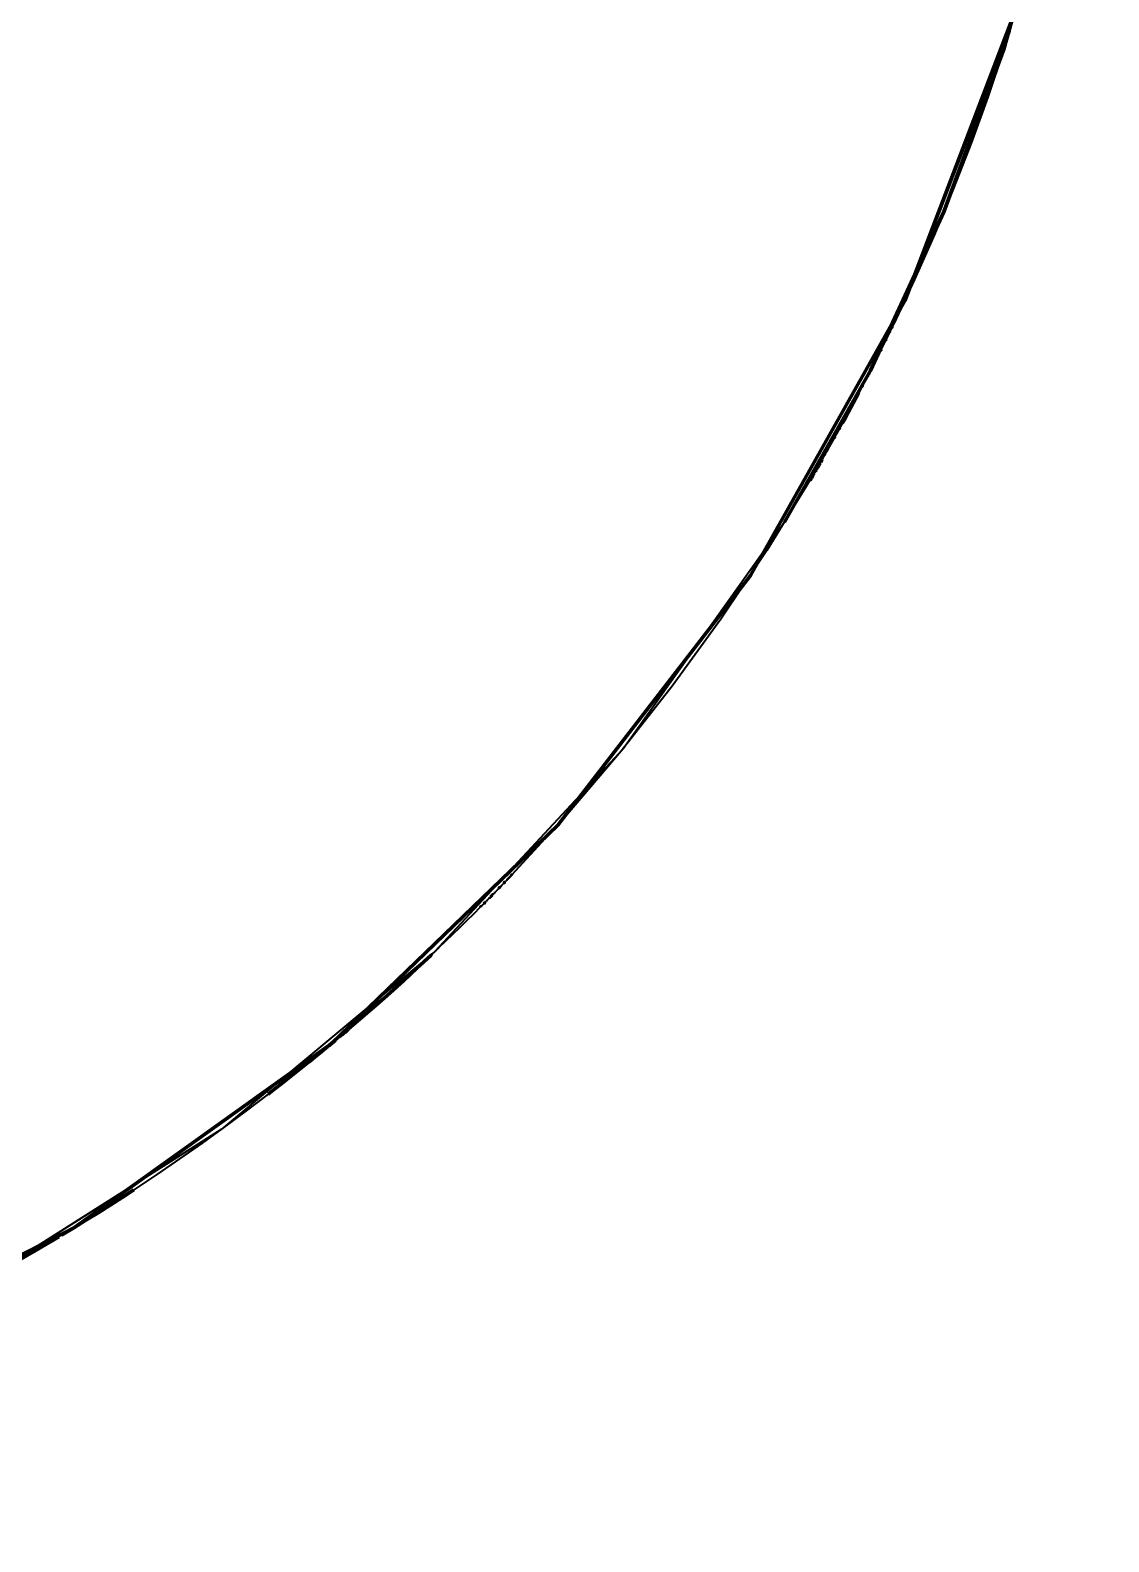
# Model space of a CAD drawing. Header units: millimetres. Extents: x 0 to 2208, y 0 to 420.
# Drawn here: x 190.1772 to 190.527, y 176.4356 to 176.9257 of the extents above; entities that cross this region are included whole.
import ezdxf

# ---------------------------------------------------------------- set-up
doc = ezdxf.new("R2010")
doc.units = ezdxf.units.MM
doc.linetypes.add('IRAM-E-TRAZOS', pattern=[5, 4, -1])
doc.layers.add('01-VISIBLE', color=7, linetype='CONTINUOUS', lineweight=70)
doc.layers.add('02-OCULTA', color=4, linetype='IRAM-E-TRAZOS', lineweight=35)

msp = doc.modelspace()

# ---------------------------------------------------------------- linework, layer by layer
at = {"layer": '01-VISIBLE'}
for points in [[(189.80143, 176.43556), (189.90356, 176.43929), (190.00405, 176.45786), (190.10077, 176.49085), (190.19166, 176.53758), (190.27477, 176.59704), (190.34834, 176.66797), (190.4108, 176.74886), (190.46081, 176.83798), (190.49732, 176.93343), (190.51954, 177.03317), (190.527, 177.1351)], [(190.5253, 177.08629), (190.51907, 177.03002), (190.50831, 176.97443), (190.4931, 176.91989), (190.47353, 176.86676), (190.44973, 176.81539), (190.42185, 176.76611)], [(190.4948, 176.92524), (190.4948, 176.92524), (190.4948, 176.92524), (190.4948, 176.92523), (190.4948, 176.92523), (190.4948, 176.92523), (190.4948, 176.92523)], [(190.49313, 176.91999), (190.49313, 176.91999), (190.49313, 176.91998), (190.49313, 176.91998), (190.49313, 176.91998), (190.49313, 176.91998), (190.49313, 176.91998)], [(190.49341, 176.92086), (190.49341, 176.92086), (190.49341, 176.92086), (190.49341, 176.92086), (190.49341, 176.92086), (190.49341, 176.92086), (190.49341, 176.92086)], [(190.49369, 176.92174), (190.49369, 176.92173), (190.49369, 176.92173), (190.49369, 176.92173), (190.49369, 176.92173), (190.49369, 176.92173), (190.49369, 176.92173)], [(190.49397, 176.92261), (190.49397, 176.92261), (190.49397, 176.92261), (190.49397, 176.92261), (190.49397, 176.92261), (190.49397, 176.92261), (190.49397, 176.92261)], [(190.49425, 176.92349), (190.49425, 176.92349), (190.49425, 176.92348), (190.49425, 176.92348), (190.49425, 176.92348), (190.49425, 176.92348), (190.49425, 176.92348)], [(190.49453, 176.92436), (190.49453, 176.92436), (190.49453, 176.92436), (190.49453, 176.92436), (190.49452, 176.92436), (190.49452, 176.92436), (190.49452, 176.92436)], [(190.49285, 176.91911), (190.49285, 176.91911), (190.49285, 176.91911), (190.49285, 176.91911), (190.49285, 176.91911), (190.49285, 176.91911), (190.49285, 176.91911)], [(190.45545, 176.82679), (190.45545, 176.82679), (190.45545, 176.82679), (190.45545, 176.82679), (190.45545, 176.82679), (190.45545, 176.82679), (190.45545, 176.82679)], [(190.45563, 176.82716), (190.45563, 176.82716), (190.45563, 176.82716), (190.45563, 176.82716), (190.45563, 176.82716), (190.45563, 176.82716), (190.45563, 176.82716)], [(190.45581, 176.82753), (190.45581, 176.82753), (190.45581, 176.82753), (190.45581, 176.82753), (190.45581, 176.82753), (190.45581, 176.82753), (190.45581, 176.82753)], [(190.45599, 176.8279), (190.45599, 176.8279), (190.45599, 176.82789), (190.45599, 176.82789), (190.45599, 176.82789), (190.45599, 176.82789), (190.45599, 176.82789)], [(190.45617, 176.82826), (190.45617, 176.82826), (190.45617, 176.82826), (190.45617, 176.82826), (190.45617, 176.82826), (190.45617, 176.82826), (190.45617, 176.82826)], [(190.45635, 176.82863), (190.45635, 176.82863), (190.45635, 176.82863), (190.45635, 176.82863), (190.45635, 176.82863), (190.45635, 176.82863), (190.45635, 176.82863)], [(190.45653, 176.829), (190.45653, 176.829), (190.45653, 176.829), (190.45653, 176.829), (190.45653, 176.829), (190.45653, 176.829), (190.45653, 176.829)], [(190.45671, 176.82937), (190.45671, 176.82937), (190.45671, 176.82937), (190.45671, 176.82936), (190.45671, 176.82936), (190.45671, 176.82936), (190.45671, 176.82936)], [(190.45688, 176.82973), (190.45688, 176.82973), (190.45688, 176.82973), (190.45688, 176.82973), (190.45688, 176.82973), (190.45688, 176.82973), (190.45688, 176.82973)], [(190.45706, 176.8301), (190.45706, 176.8301), (190.45706, 176.8301), (190.45706, 176.8301), (190.45706, 176.8301), (190.45706, 176.8301), (190.45706, 176.8301)], [(190.45724, 176.83047), (190.45724, 176.83047), (190.45724, 176.83047), (190.45724, 176.83047), (190.45724, 176.83047), (190.45724, 176.83047), (190.45724, 176.83047)], [(190.45309, 176.82203), (190.45309, 176.82202), (190.45309, 176.82202), (190.45309, 176.82202), (190.45309, 176.82202), (190.45309, 176.82202), (190.45309, 176.82202)], [(190.45327, 176.82239), (190.45327, 176.82239), (190.45327, 176.82239), (190.45327, 176.82239), (190.45327, 176.82239), (190.45327, 176.82239), (190.45327, 176.82239)], [(190.45345, 176.82276), (190.45345, 176.82276), (190.45345, 176.82276), (190.45345, 176.82276), (190.45345, 176.82276), (190.45345, 176.82276), (190.45345, 176.82276)], [(190.45364, 176.82312), (190.45364, 176.82312), (190.45364, 176.82312), (190.45364, 176.82312), (190.45364, 176.82312), (190.45364, 176.82312), (190.45364, 176.82312)], [(190.45382, 176.82349), (190.45382, 176.82349), (190.45382, 176.82349), (190.45382, 176.82349), (190.45382, 176.82349), (190.45382, 176.82349), (190.45382, 176.82349)], [(190.454, 176.82386), (190.454, 176.82386), (190.454, 176.82386), (190.454, 176.82386), (190.454, 176.82386), (190.454, 176.82386), (190.454, 176.82386)], [(190.45418, 176.82422), (190.45418, 176.82422), (190.45418, 176.82422), (190.45418, 176.82422), (190.45418, 176.82422), (190.45418, 176.82422), (190.45418, 176.82422)], [(190.45437, 176.82459), (190.45436, 176.82459), (190.45436, 176.82459), (190.45436, 176.82459), (190.45436, 176.82459), (190.45436, 176.82459), (190.45436, 176.82459)], [(190.45455, 176.82496), (190.45455, 176.82496), (190.45455, 176.82496), (190.45455, 176.82496), (190.45455, 176.82496), (190.45455, 176.82496), (190.45455, 176.82496)], [(190.45473, 176.82533), (190.45473, 176.82532), (190.45473, 176.82532), (190.45473, 176.82532), (190.45473, 176.82532), (190.45473, 176.82532), (190.45473, 176.82532)], [(190.45491, 176.82569), (190.45491, 176.82569), (190.45491, 176.82569), (190.45491, 176.82569), (190.45491, 176.82569), (190.45491, 176.82569), (190.45491, 176.82569)], [(190.45509, 176.82606), (190.45509, 176.82606), (190.45509, 176.82606), (190.45509, 176.82606), (190.45509, 176.82606), (190.45509, 176.82606), (190.45509, 176.82606)], [(190.45527, 176.82643), (190.45527, 176.82643), (190.45527, 176.82643), (190.45527, 176.82643), (190.45527, 176.82643), (190.45527, 176.82643), (190.45527, 176.82643)], [(190.4505, 176.8169), (190.4505, 176.8169), (190.4505, 176.8169), (190.4505, 176.8169), (190.4505, 176.8169), (190.4505, 176.8169), (190.4505, 176.8169)], [(190.45069, 176.81727), (190.45069, 176.81727), (190.45069, 176.81727), (190.45069, 176.81727), (190.45069, 176.81727), (190.45069, 176.81727), (190.45069, 176.81727)], [(190.45087, 176.81763), (190.45087, 176.81763), (190.45087, 176.81763), (190.45087, 176.81763), (190.45087, 176.81763), (190.45087, 176.81763), (190.45087, 176.81763)], [(190.45106, 176.818), (190.45106, 176.818), (190.45106, 176.818), (190.45106, 176.818), (190.45106, 176.818), (190.45106, 176.818), (190.45106, 176.818)], [(190.45124, 176.81836), (190.45124, 176.81836), (190.45124, 176.81836), (190.45124, 176.81836), (190.45124, 176.81836), (190.45124, 176.81836), (190.45124, 176.81836)], [(190.45143, 176.81873), (190.45143, 176.81873), (190.45143, 176.81873), (190.45143, 176.81873), (190.45143, 176.81873), (190.45143, 176.81873), (190.45143, 176.81873)], [(190.45162, 176.8191), (190.45162, 176.8191), (190.45162, 176.8191), (190.45162, 176.8191), (190.45161, 176.8191), (190.45161, 176.8191), (190.45161, 176.81909)], [(190.4518, 176.81946), (190.4518, 176.81946), (190.4518, 176.81946), (190.4518, 176.81946), (190.4518, 176.81946), (190.4518, 176.81946), (190.4518, 176.81946)], [(190.45199, 176.81983), (190.45199, 176.81983), (190.45198, 176.81983), (190.45198, 176.81983), (190.45198, 176.81983), (190.45198, 176.81983), (190.45198, 176.81983)], [(190.45217, 176.82019), (190.45217, 176.82019), (190.45217, 176.82019), (190.45217, 176.82019), (190.45217, 176.82019), (190.45217, 176.82019), (190.45217, 176.82019)], [(190.45235, 176.82056), (190.45235, 176.82056), (190.45235, 176.82056), (190.45235, 176.82056), (190.45235, 176.82056), (190.45235, 176.82056), (190.45235, 176.82056)], [(190.45254, 176.82093), (190.45254, 176.82093), (190.45254, 176.82093), (190.45254, 176.82093), (190.45254, 176.82093), (190.45254, 176.82093), (190.45254, 176.82093)], [(190.45272, 176.82129), (190.45272, 176.82129), (190.45272, 176.82129), (190.45272, 176.82129), (190.45272, 176.82129), (190.45272, 176.82129), (190.45272, 176.82129)], [(190.45291, 176.82166), (190.4529, 176.82166), (190.4529, 176.82166), (190.4529, 176.82166), (190.4529, 176.82166), (190.4529, 176.82166), (190.4529, 176.82166)], [(190.44806, 176.81216), (190.44806, 176.81216), (190.44806, 176.81216), (190.44806, 176.81216), (190.44806, 176.81216), (190.44806, 176.81216), (190.44806, 176.81216)], [(190.44825, 176.81252), (190.44825, 176.81252), (190.44825, 176.81252), (190.44825, 176.81252), (190.44825, 176.81252), (190.44825, 176.81252), (190.44824, 176.81252)], [(190.44843, 176.81289), (190.44843, 176.81289), (190.44843, 176.81289), (190.44843, 176.81289), (190.44843, 176.81289), (190.44843, 176.81289), (190.44843, 176.81289)], [(190.44862, 176.81325), (190.44862, 176.81325), (190.44862, 176.81325), (190.44862, 176.81325), (190.44862, 176.81325), (190.44862, 176.81325), (190.44862, 176.81325)], [(190.44881, 176.81362), (190.44881, 176.81362), (190.44881, 176.81362), (190.44881, 176.81362), (190.44881, 176.81362), (190.44881, 176.81361), (190.44881, 176.81361)], [(190.449, 176.81398), (190.449, 176.81398), (190.449, 176.81398), (190.449, 176.81398), (190.449, 176.81398), (190.449, 176.81398), (190.449, 176.81398)], [(190.44919, 176.81435), (190.44919, 176.81435), (190.44919, 176.81435), (190.44919, 176.81435), (190.44919, 176.81434), (190.44919, 176.81434), (190.44919, 176.81434)], [(190.44938, 176.81471), (190.44938, 176.81471), (190.44938, 176.81471), (190.44938, 176.81471), (190.44938, 176.81471), (190.44938, 176.81471), (190.44938, 176.81471)], [(190.44957, 176.81508), (190.44957, 176.81508), (190.44957, 176.81508), (190.44956, 176.81508), (190.44956, 176.81508), (190.44956, 176.81507), (190.44956, 176.81507)], [(190.44975, 176.81544), (190.44975, 176.81544), (190.44975, 176.81544), (190.44975, 176.81544), (190.44975, 176.81544), (190.44975, 176.81544), (190.44975, 176.81544)], [(190.44994, 176.81581), (190.44994, 176.81581), (190.44994, 176.81581), (190.44994, 176.81581), (190.44994, 176.81581), (190.44994, 176.81581), (190.44994, 176.8158)], [(190.45013, 176.81617), (190.45013, 176.81617), (190.45013, 176.81617), (190.45013, 176.81617), (190.45013, 176.81617), (190.45013, 176.81617), (190.45013, 176.81617)], [(190.45031, 176.81654), (190.45031, 176.81654), (190.45031, 176.81654), (190.45031, 176.81654), (190.45031, 176.81654), (190.45031, 176.81654), (190.45031, 176.81654)], [(190.44596, 176.80815), (190.44509, 176.80651), (190.44422, 176.80488), (190.44334, 176.80324), (190.44246, 176.80161), (190.44157, 176.79998), (190.44068, 176.79835)], [(190.44615, 176.80851), (190.44615, 176.80851), (190.44615, 176.80851), (190.44615, 176.80851), (190.44615, 176.80851), (190.44615, 176.80851), (190.44615, 176.80851)], [(190.44634, 176.80888), (190.44634, 176.80888), (190.44634, 176.80888), (190.44634, 176.80888), (190.44634, 176.80888), (190.44634, 176.80888), (190.44634, 176.80888)], [(190.44653, 176.80924), (190.44653, 176.80924), (190.44653, 176.80924), (190.44653, 176.80924), (190.44653, 176.80924), (190.44653, 176.80924), (190.44653, 176.80924)], [(190.44672, 176.80961), (190.44672, 176.80961), (190.44672, 176.80961), (190.44672, 176.80961), (190.44672, 176.80961), (190.44672, 176.80961), (190.44672, 176.80961)], [(190.44691, 176.80997), (190.44691, 176.80997), (190.44691, 176.80997), (190.44691, 176.80997), (190.44691, 176.80997), (190.44691, 176.80997), (190.44691, 176.80997)], [(190.44711, 176.81034), (190.44711, 176.81034), (190.44711, 176.81033), (190.44711, 176.81033), (190.4471, 176.81033), (190.4471, 176.81033), (190.4471, 176.81033)], [(190.4473, 176.8107), (190.4473, 176.8107), (190.4473, 176.8107), (190.4473, 176.8107), (190.4473, 176.8107), (190.4473, 176.8107), (190.4473, 176.8107)], [(190.44749, 176.81106), (190.44749, 176.81106), (190.44749, 176.81106), (190.44749, 176.81106), (190.44749, 176.81106), (190.44749, 176.81106), (190.44749, 176.81106)], [(190.44768, 176.81143), (190.44768, 176.81143), (190.44768, 176.81143), (190.44768, 176.81143), (190.44768, 176.81143), (190.44768, 176.81143), (190.44768, 176.81143)], [(190.44787, 176.81179), (190.44787, 176.81179), (190.44787, 176.81179), (190.44787, 176.81179), (190.44787, 176.81179), (190.44787, 176.81179), (190.44787, 176.81179)], [(190.44008, 176.79727), (190.44008, 176.79727), (190.44008, 176.79727), (190.44008, 176.79727), (190.44008, 176.79727), (190.44008, 176.79727), (190.44008, 176.79727)], [(190.44028, 176.79763), (190.44028, 176.79763), (190.44028, 176.79763), (190.44028, 176.79763), (190.44028, 176.79763), (190.44028, 176.79763), (190.44028, 176.79763)], [(190.44048, 176.79799), (190.44048, 176.79799), (190.44048, 176.79799), (190.44048, 176.79799), (190.44048, 176.79799), (190.44048, 176.79799), (190.44048, 176.79799)], [(190.43747, 176.79257), (190.43747, 176.79257), (190.43747, 176.79257), (190.43747, 176.79257), (190.43747, 176.79257), (190.43747, 176.79257), (190.43747, 176.79257)], [(190.43768, 176.79293), (190.43768, 176.79293), (190.43768, 176.79293), (190.43768, 176.79293), (190.43768, 176.79293), (190.43768, 176.79293), (190.43768, 176.79293)], [(190.43788, 176.79329), (190.43788, 176.79329), (190.43788, 176.79329), (190.43788, 176.79329), (190.43788, 176.79329), (190.43788, 176.79329), (190.43788, 176.79329)], [(190.43808, 176.79366), (190.43808, 176.79365), (190.43808, 176.79365), (190.43808, 176.79365), (190.43808, 176.79365), (190.43808, 176.79365), (190.43808, 176.79365)], [(190.43828, 176.79402), (190.43828, 176.79402), (190.43828, 176.79402), (190.43828, 176.79402), (190.43828, 176.79402), (190.43828, 176.79402), (190.43828, 176.79402)], [(190.43848, 176.79438), (190.43848, 176.79438), (190.43848, 176.79438), (190.43848, 176.79438), (190.43848, 176.79438), (190.43848, 176.79438), (190.43848, 176.79438)], [(190.43868, 176.79474), (190.43868, 176.79474), (190.43868, 176.79474), (190.43868, 176.79474), (190.43868, 176.79474), (190.43868, 176.79474), (190.43868, 176.79474)], [(190.43888, 176.7951), (190.43888, 176.7951), (190.43888, 176.7951), (190.43888, 176.7951), (190.43888, 176.7951), (190.43888, 176.7951), (190.43888, 176.7951)], [(190.43909, 176.79546), (190.43908, 176.79546), (190.43908, 176.79546), (190.43908, 176.79546), (190.43908, 176.79546), (190.43908, 176.79546), (190.43908, 176.79546)], [(190.43929, 176.79582), (190.43929, 176.79582), (190.43929, 176.79582), (190.43929, 176.79582), (190.43929, 176.79582), (190.43929, 176.79582), (190.43929, 176.79582)], [(190.43949, 176.79618), (190.43949, 176.79618), (190.43949, 176.79618), (190.43949, 176.79618), (190.43949, 176.79618), (190.43949, 176.79618), (190.43949, 176.79618)], [(190.43969, 176.79655), (190.43969, 176.79654), (190.43969, 176.79654), (190.43969, 176.79654), (190.43969, 176.79654), (190.43969, 176.79654), (190.43969, 176.79654)], [(190.43989, 176.79691), (190.43988, 176.79691), (190.43988, 176.79691), (190.43988, 176.79691), (190.43988, 176.79691), (190.43988, 176.79691), (190.43988, 176.79691)], [(190.43625, 176.79041), (190.43625, 176.79041), (190.43625, 176.79041), (190.43625, 176.79041), (190.43625, 176.79041), (190.43625, 176.79041), (190.43625, 176.79041)], [(190.43646, 176.79077), (190.43646, 176.79077), (190.43646, 176.79077), (190.43646, 176.79077), (190.43646, 176.79077), (190.43646, 176.79077), (190.43646, 176.79077)], [(190.43666, 176.79113), (190.43666, 176.79113), (190.43666, 176.79113), (190.43666, 176.79113), (190.43666, 176.79113), (190.43666, 176.79113), (190.43666, 176.79113)], [(190.43686, 176.79149), (190.43686, 176.79149), (190.43686, 176.79149), (190.43686, 176.79149), (190.43686, 176.79149), (190.43686, 176.79149), (190.43686, 176.79149)], [(190.43707, 176.79185), (190.43707, 176.79185), (190.43707, 176.79185), (190.43707, 176.79185), (190.43707, 176.79185), (190.43707, 176.79185), (190.43707, 176.79185)], [(190.43727, 176.79221), (190.43727, 176.79221), (190.43727, 176.79221), (190.43727, 176.79221), (190.43727, 176.79221), (190.43727, 176.79221), (190.43727, 176.79221)], [(190.43214, 176.78323), (190.43207, 176.78311), (190.432, 176.78299), (190.43193, 176.78287), (190.43186, 176.78276), (190.43179, 176.78264), (190.43172, 176.78252)], [(190.43338, 176.78537), (190.43321, 176.78507), (190.43303, 176.78478), (190.43286, 176.78448), (190.43269, 176.78418), (190.43252, 176.78388), (190.43234, 176.78359)], [(190.434, 176.78645), (190.43393, 176.78633), (190.43386, 176.78622), (190.4338, 176.7861), (190.43373, 176.78598), (190.43366, 176.78587), (190.4336, 176.78575)], [(190.43063, 176.78066), (190.43056, 176.78053), (190.43048, 176.7804), (190.4304, 176.78027), (190.43033, 176.78014), (190.43025, 176.78001), (190.43017, 176.77988)], [(190.43098, 176.78126), (190.43094, 176.78117), (190.43089, 176.78109), (190.43084, 176.78101), (190.43079, 176.78093), (190.43075, 176.78085), (190.4307, 176.78077)], [(190.43125, 176.78171), (190.43125, 176.7817), (190.43125, 176.7817), (190.43125, 176.7817), (190.43125, 176.7817), (190.43125, 176.7817), (190.43125, 176.7817)], [(190.43151, 176.78216), (190.43151, 176.78216), (190.43151, 176.78216), (190.43151, 176.78216), (190.43151, 176.78216), (190.43151, 176.78216), (190.43151, 176.78215)], [(190.33201, 176.65036), (190.332, 176.65036), (190.332, 176.65036), (190.332, 176.65036), (190.332, 176.65036), (190.332, 176.65036), (190.332, 176.65036)], [(190.33234, 176.6507), (190.33234, 176.6507), (190.33233, 176.6507), (190.33233, 176.6507), (190.33233, 176.6507), (190.33233, 176.6507), (190.33233, 176.6507)], [(190.33267, 176.65105), (190.33267, 176.65105), (190.33267, 176.65105), (190.33266, 176.65105), (190.33266, 176.65105), (190.33266, 176.65105), (190.33266, 176.65105)], [(190.333, 176.65139), (190.333, 176.65139), (190.33299, 176.65139), (190.33299, 176.65139), (190.33299, 176.65139), (190.33299, 176.65139), (190.33299, 176.65139)], [(190.33333, 176.65174), (190.33333, 176.65174), (190.33332, 176.65174), (190.33332, 176.65174), (190.33332, 176.65174), (190.33332, 176.65174), (190.33332, 176.65173)], [(190.3272, 176.6454), (190.3272, 176.6454), (190.32719, 176.6454), (190.32719, 176.6454), (190.32719, 176.6454), (190.32719, 176.6454), (190.32719, 176.64539)], [(190.32763, 176.64584), (190.32763, 176.64584), (190.32763, 176.64584), (190.32763, 176.64584), (190.32763, 176.64584), (190.32763, 176.64584), (190.32762, 176.64584)], [(190.32806, 176.64628), (190.32806, 176.64628), (190.32806, 176.64628), (190.32806, 176.64628), (190.32806, 176.64628), (190.32806, 176.64628), (190.32806, 176.64628)], [(190.32849, 176.64672), (190.32849, 176.64672), (190.32849, 176.64672), (190.32849, 176.64672), (190.32849, 176.64672), (190.32849, 176.64672), (190.32849, 176.64672)], [(190.32892, 176.64716), (190.32892, 176.64716), (190.32892, 176.64716), (190.32892, 176.64716), (190.32892, 176.64716), (190.32892, 176.64716), (190.32892, 176.64716)], [(190.32935, 176.64761), (190.32935, 176.64761), (190.32935, 176.64761), (190.32935, 176.64761), (190.32935, 176.6476), (190.32935, 176.6476), (190.32935, 176.6476)], [(190.33002, 176.64829), (190.33001, 176.64829), (190.33001, 176.64829), (190.33001, 176.64829), (190.33001, 176.64829), (190.33001, 176.64829), (190.33001, 176.64829)], [(190.33035, 176.64864), (190.33035, 176.64864), (190.33035, 176.64864), (190.33035, 176.64864), (190.33035, 176.64864), (190.33035, 176.64864), (190.33035, 176.64864)], [(190.33068, 176.64898), (190.33068, 176.64898), (190.33068, 176.64898), (190.33068, 176.64898), (190.33068, 176.64898), (190.33068, 176.64898), (190.33068, 176.64898)], [(190.33101, 176.64933), (190.33101, 176.64933), (190.33101, 176.64933), (190.33101, 176.64933), (190.33101, 176.64932), (190.33101, 176.64932), (190.33101, 176.64932)], [(190.33134, 176.64967), (190.33134, 176.64967), (190.33134, 176.64967), (190.33134, 176.64967), (190.33134, 176.64967), (190.33134, 176.64967), (190.33134, 176.64967)], [(190.33167, 176.65001), (190.33167, 176.65001), (190.33167, 176.65001), (190.33167, 176.65001), (190.33167, 176.65001), (190.33167, 176.65001), (190.33167, 176.65001)], [(190.32313, 176.64128), (190.32313, 176.64128), (190.32313, 176.64128), (190.32313, 176.64128), (190.32313, 176.64128), (190.32313, 176.64128), (190.32313, 176.64128)], [(190.32332, 176.64147), (190.32332, 176.64147), (190.32332, 176.64147), (190.32332, 176.64147), (190.32332, 176.64147), (190.32332, 176.64147), (190.32332, 176.64146)], [(190.3235, 176.64165), (190.3235, 176.64165), (190.3235, 176.64165), (190.3235, 176.64165), (190.3235, 176.64165), (190.3235, 176.64165), (190.3235, 176.64165)], [(190.32368, 176.64183), (190.32368, 176.64183), (190.32368, 176.64183), (190.32368, 176.64183), (190.32368, 176.64183), (190.32368, 176.64183), (190.32368, 176.64183)], [(190.32386, 176.64201), (190.32386, 176.64201), (190.32386, 176.64201), (190.32386, 176.64201), (190.32386, 176.64201), (190.32386, 176.64201), (190.32386, 176.64201)], [(190.32459, 176.64275), (190.32458, 176.64274), (190.32456, 176.64272), (190.32454, 176.6427), (190.32452, 176.64268), (190.32451, 176.64266), (190.32449, 176.64265)], [(190.32546, 176.64363), (190.32546, 176.64363), (190.32546, 176.64363), (190.32546, 176.64363), (190.32546, 176.64363), (190.32546, 176.64363), (190.32546, 176.64363)], [(190.3259, 176.64407), (190.3259, 176.64407), (190.3259, 176.64407), (190.3259, 176.64407), (190.3259, 176.64407), (190.3259, 176.64407), (190.3259, 176.64407)], [(190.32633, 176.64452), (190.32633, 176.64451), (190.32633, 176.64451), (190.32633, 176.64451), (190.32633, 176.64451), (190.32633, 176.64451), (190.32633, 176.64451)], [(190.32676, 176.64496), (190.32676, 176.64496), (190.32676, 176.64496), (190.32676, 176.64496), (190.32676, 176.64495), (190.32676, 176.64495), (190.32676, 176.64495)], [(190.30712, 176.6257), (190.30274, 176.62161), (190.29833, 176.61755), (190.29388, 176.61354), (190.2894, 176.60956), (190.28488, 176.60562), (190.28033, 176.60172)], [(190.30729, 176.62586), (190.30729, 176.62586), (190.30729, 176.62586), (190.30728, 176.62585), (190.30728, 176.62585), (190.30728, 176.62585), (190.30728, 176.62585)], [(190.3079, 176.62644), (190.3079, 176.62644), (190.3079, 176.62644), (190.3079, 176.62644), (190.3079, 176.62644), (190.3079, 176.62644), (190.3079, 176.62644)], [(190.30852, 176.62702), (190.30852, 176.62702), (190.30852, 176.62702), (190.30852, 176.62702), (190.30852, 176.62702), (190.30852, 176.62702), (190.30852, 176.62702)], [(190.30909, 176.62756), (190.30909, 176.62756), (190.30909, 176.62756), (190.30909, 176.62756), (190.30909, 176.62756), (190.30909, 176.62756), (190.30909, 176.62756)], [(190.30928, 176.62774), (190.30928, 176.62774), (190.30928, 176.62774), (190.30928, 176.62774), (190.30928, 176.62774), (190.30928, 176.62774), (190.30928, 176.62774)], [(190.30946, 176.62792), (190.30946, 176.62792), (190.30946, 176.62792), (190.30946, 176.62792), (190.30946, 176.62792), (190.30946, 176.62792), (190.30946, 176.62792)], [(190.30965, 176.6281), (190.30965, 176.6281), (190.30965, 176.6281), (190.30965, 176.6281), (190.30965, 176.6281), (190.30965, 176.6281), (190.30965, 176.6281)], [(190.28024, 176.60164), (190.27977, 176.60124), (190.27929, 176.60084), (190.27882, 176.60044), (190.27835, 176.60004), (190.27787, 176.59964), (190.2774, 176.59924)], [(190.27385, 176.59627), (190.27381, 176.59624), (190.27377, 176.59621), (190.27373, 176.59618), (190.27369, 176.59615), (190.27366, 176.59612), (190.27362, 176.59608)], [(190.2754, 176.59757), (190.27514, 176.59735), (190.27489, 176.59714), (190.27463, 176.59692), (190.27437, 176.59671), (190.27411, 176.59649), (190.27385, 176.59628)], [(190.27607, 176.59813), (190.27596, 176.59803), (190.27585, 176.59794), (190.27574, 176.59785), (190.27563, 176.59776), (190.27552, 176.59766), (190.27541, 176.59757)], [(190.27674, 176.59868), (190.27674, 176.59868), (190.27674, 176.59868), (190.27674, 176.59868), (190.27674, 176.59868), (190.27673, 176.59868), (190.27673, 176.59868)], [(190.2736, 176.59607), (190.27261, 176.59525), (190.27161, 176.59443), (190.27062, 176.59361), (190.26962, 176.5928), (190.26862, 176.59198), (190.26762, 176.59117)], [(190.26749, 176.59106), (190.26532, 176.58931), (190.26314, 176.58757), (190.26096, 176.58584), (190.25877, 176.58412), (190.25657, 176.5824), (190.25437, 176.5807)], [(190.26757, 176.59113), (190.26757, 176.59113), (190.26757, 176.59113), (190.26756, 176.59112), (190.26756, 176.59112), (190.26755, 176.59112), (190.26755, 176.59111)], [(190.21085, 176.54973), (190.20698, 176.5472), (190.20309, 176.54471), (190.19918, 176.54224), (190.19526, 176.53979), (190.19132, 176.53737), (190.18736, 176.53498)], [(190.18646, 176.53444), (190.17888, 176.52997), (190.17125, 176.52559), (190.16356, 176.52132), (190.15582, 176.51714), (190.14803, 176.51305), (190.14019, 176.50907)]]:
    msp.add_lwpolyline(points, dxfattribs=at)
at = {"layer": '02-OCULTA'}
for points in [[(189.80141, 176.43556), (189.90354, 176.43929), (190.00403, 176.45785), (190.10075, 176.49084), (190.19164, 176.53757), (190.27475, 176.59702), (190.34832, 176.66795), (190.41078, 176.74883), (190.4608, 176.83795), (190.49731, 176.9334), (190.51954, 177.03314), (190.527, 177.13506)], [(190.4948, 176.92523), (190.49475, 176.92509), (190.49471, 176.92494), (190.49466, 176.9248), (190.49462, 176.92465), (190.49457, 176.92451), (190.49453, 176.92436)], [(190.49507, 176.92611), (190.49503, 176.92596), (190.49498, 176.92582), (190.49494, 176.92567), (190.49489, 176.92553), (190.49485, 176.92538), (190.4948, 176.92524)], [(190.49313, 176.91998), (190.49308, 176.91984), (190.49303, 176.91969), (190.49299, 176.91955), (190.49294, 176.9194), (190.49289, 176.91926), (190.49285, 176.91911)], [(190.49341, 176.92086), (190.49336, 176.92071), (190.49332, 176.92057), (190.49327, 176.92042), (190.49322, 176.92028), (190.49318, 176.92013), (190.49313, 176.91999)], [(190.49369, 176.92173), (190.49364, 176.92159), (190.4936, 176.92144), (190.49355, 176.9213), (190.4935, 176.92115), (190.49346, 176.92101), (190.49341, 176.92086)], [(190.49397, 176.92261), (190.49392, 176.92246), (190.49388, 176.92232), (190.49383, 176.92217), (190.49378, 176.92203), (190.49374, 176.92188), (190.49369, 176.92174)], [(190.49425, 176.92348), (190.4942, 176.92334), (190.49416, 176.92319), (190.49411, 176.92305), (190.49406, 176.9229), (190.49402, 176.92276), (190.49397, 176.92261)], [(190.49452, 176.92436), (190.49448, 176.92421), (190.49443, 176.92407), (190.49439, 176.92392), (190.49434, 176.92378), (190.4943, 176.92363), (190.49425, 176.92349)], [(190.49285, 176.91911), (190.48776, 176.90401), (190.48233, 176.88903), (190.47656, 176.87418), (190.47045, 176.85946), (190.46401, 176.84489), (190.45724, 176.83047)], [(190.45545, 176.82679), (190.45542, 176.82673), (190.45539, 176.82667), (190.45536, 176.82661), (190.45533, 176.82655), (190.4553, 176.82649), (190.45527, 176.82643)], [(190.45563, 176.82716), (190.4556, 176.8271), (190.45557, 176.82704), (190.45554, 176.82698), (190.45551, 176.82692), (190.45548, 176.82685), (190.45545, 176.82679)], [(190.45581, 176.82753), (190.45578, 176.82747), (190.45575, 176.8274), (190.45572, 176.82734), (190.45569, 176.82728), (190.45566, 176.82722), (190.45563, 176.82716)], [(190.45599, 176.82789), (190.45596, 176.82783), (190.45593, 176.82777), (190.4559, 176.82771), (190.45587, 176.82765), (190.45584, 176.82759), (190.45581, 176.82753)], [(190.45617, 176.82826), (190.45614, 176.8282), (190.45611, 176.82814), (190.45608, 176.82808), (190.45605, 176.82802), (190.45602, 176.82796), (190.45599, 176.8279)], [(190.45635, 176.82863), (190.45632, 176.82857), (190.45629, 176.82851), (190.45626, 176.82845), (190.45623, 176.82838), (190.4562, 176.82832), (190.45617, 176.82826)], [(190.45653, 176.829), (190.4565, 176.82894), (190.45647, 176.82887), (190.45644, 176.82881), (190.45641, 176.82875), (190.45638, 176.82869), (190.45635, 176.82863)], [(190.45671, 176.82936), (190.45668, 176.8293), (190.45665, 176.82924), (190.45662, 176.82918), (190.45659, 176.82912), (190.45656, 176.82906), (190.45653, 176.829)], [(190.45688, 176.82973), (190.45685, 176.82967), (190.45682, 176.82961), (190.45679, 176.82955), (190.45676, 176.82949), (190.45674, 176.82943), (190.45671, 176.82937)], [(190.45706, 176.8301), (190.45703, 176.83004), (190.457, 176.82998), (190.45697, 176.82992), (190.45694, 176.82986), (190.45691, 176.82979), (190.45688, 176.82973)], [(190.45724, 176.83047), (190.45721, 176.83041), (190.45718, 176.83035), (190.45715, 176.83028), (190.45712, 176.83022), (190.45709, 176.83016), (190.45706, 176.8301)], [(190.45309, 176.82202), (190.45306, 176.82196), (190.45303, 176.8219), (190.453, 176.82184), (190.45297, 176.82178), (190.45294, 176.82172), (190.45291, 176.82166)], [(190.45327, 176.82239), (190.45324, 176.82233), (190.45321, 176.82227), (190.45318, 176.82221), (190.45315, 176.82215), (190.45312, 176.82209), (190.45309, 176.82203)], [(190.45345, 176.82276), (190.45342, 176.8227), (190.45339, 176.82264), (190.45336, 176.82257), (190.45333, 176.82251), (190.4533, 176.82245), (190.45327, 176.82239)], [(190.45364, 176.82312), (190.45361, 176.82306), (190.45358, 176.823), (190.45355, 176.82294), (190.45352, 176.82288), (190.45348, 176.82282), (190.45345, 176.82276)], [(190.45382, 176.82349), (190.45379, 176.82343), (190.45376, 176.82337), (190.45373, 176.82331), (190.4537, 176.82325), (190.45367, 176.82319), (190.45364, 176.82312)], [(190.454, 176.82386), (190.45397, 176.8238), (190.45394, 176.82373), (190.45391, 176.82367), (190.45388, 176.82361), (190.45385, 176.82355), (190.45382, 176.82349)], [(190.45418, 176.82422), (190.45415, 176.82416), (190.45412, 176.8241), (190.45409, 176.82404), (190.45406, 176.82398), (190.45403, 176.82392), (190.454, 176.82386)], [(190.45436, 176.82459), (190.45433, 176.82453), (190.4543, 176.82447), (190.45427, 176.82441), (190.45424, 176.82435), (190.45421, 176.82429), (190.45418, 176.82422)], [(190.45455, 176.82496), (190.45452, 176.8249), (190.45449, 176.82484), (190.45446, 176.82477), (190.45443, 176.82471), (190.4544, 176.82465), (190.45437, 176.82459)], [(190.45473, 176.82532), (190.4547, 176.82526), (190.45467, 176.8252), (190.45464, 176.82514), (190.45461, 176.82508), (190.45458, 176.82502), (190.45455, 176.82496)], [(190.45491, 176.82569), (190.45488, 176.82563), (190.45485, 176.82557), (190.45482, 176.82551), (190.45479, 176.82545), (190.45476, 176.82539), (190.45473, 176.82533)], [(190.45509, 176.82606), (190.45506, 176.826), (190.45503, 176.82594), (190.455, 176.82588), (190.45497, 176.82581), (190.45494, 176.82575), (190.45491, 176.82569)], [(190.45527, 176.82643), (190.45524, 176.82636), (190.45521, 176.8263), (190.45518, 176.82624), (190.45515, 176.82618), (190.45512, 176.82612), (190.45509, 176.82606)], [(190.4505, 176.8169), (190.45047, 176.81684), (190.45044, 176.81678), (190.45041, 176.81672), (190.45038, 176.81666), (190.45035, 176.8166), (190.45031, 176.81654)], [(190.45069, 176.81727), (190.45066, 176.81721), (190.45062, 176.81715), (190.45059, 176.81708), (190.45056, 176.81702), (190.45053, 176.81696), (190.4505, 176.8169)], [(190.45087, 176.81763), (190.45084, 176.81757), (190.45081, 176.81751), (190.45078, 176.81745), (190.45075, 176.81739), (190.45072, 176.81733), (190.45069, 176.81727)], [(190.45106, 176.818), (190.45103, 176.81794), (190.451, 176.81788), (190.45097, 176.81782), (190.45093, 176.81775), (190.4509, 176.81769), (190.45087, 176.81763)], [(190.45124, 176.81836), (190.45121, 176.8183), (190.45118, 176.81824), (190.45115, 176.81818), (190.45112, 176.81812), (190.45109, 176.81806), (190.45106, 176.818)], [(190.45143, 176.81873), (190.4514, 176.81867), (190.45137, 176.81861), (190.45134, 176.81855), (190.45131, 176.81849), (190.45128, 176.81843), (190.45124, 176.81836)], [(190.45161, 176.81909), (190.45158, 176.81903), (190.45155, 176.81897), (190.45152, 176.81891), (190.45149, 176.81885), (190.45146, 176.81879), (190.45143, 176.81873)], [(190.4518, 176.81946), (190.45177, 176.8194), (190.45174, 176.81934), (190.45171, 176.81928), (190.45168, 176.81922), (190.45165, 176.81916), (190.45162, 176.8191)], [(190.45198, 176.81983), (190.45195, 176.81977), (190.45192, 176.81971), (190.45189, 176.81964), (190.45186, 176.81958), (190.45183, 176.81952), (190.4518, 176.81946)], [(190.45217, 176.82019), (190.45214, 176.82013), (190.45211, 176.82007), (190.45208, 176.82001), (190.45205, 176.81995), (190.45202, 176.81989), (190.45199, 176.81983)], [(190.45235, 176.82056), (190.45232, 176.8205), (190.45229, 176.82044), (190.45226, 176.82038), (190.45223, 176.82032), (190.4522, 176.82025), (190.45217, 176.82019)], [(190.45254, 176.82093), (190.45251, 176.82086), (190.45248, 176.8208), (190.45245, 176.82074), (190.45242, 176.82068), (190.45238, 176.82062), (190.45235, 176.82056)], [(190.45272, 176.82129), (190.45269, 176.82123), (190.45266, 176.82117), (190.45263, 176.82111), (190.4526, 176.82105), (190.45257, 176.82099), (190.45254, 176.82093)], [(190.4529, 176.82166), (190.45287, 176.8216), (190.45284, 176.82154), (190.45281, 176.82147), (190.45278, 176.82141), (190.45275, 176.82135), (190.45272, 176.82129)], [(190.44806, 176.81216), (190.44802, 176.8121), (190.44799, 176.81203), (190.44796, 176.81197), (190.44793, 176.81191), (190.4479, 176.81185), (190.44787, 176.81179)], [(190.44824, 176.81252), (190.44821, 176.81246), (190.44818, 176.8124), (190.44815, 176.81234), (190.44812, 176.81228), (190.44809, 176.81222), (190.44806, 176.81216)], [(190.44843, 176.81289), (190.4484, 176.81282), (190.44837, 176.81276), (190.44834, 176.8127), (190.44831, 176.81264), (190.44828, 176.81258), (190.44825, 176.81252)], [(190.44862, 176.81325), (190.44859, 176.81319), (190.44856, 176.81313), (190.44853, 176.81307), (190.4485, 176.81301), (190.44847, 176.81295), (190.44843, 176.81289)], [(190.44881, 176.81361), (190.44878, 176.81355), (190.44875, 176.81349), (190.44872, 176.81343), (190.44869, 176.81337), (190.44866, 176.81331), (190.44862, 176.81325)], [(190.449, 176.81398), (190.44897, 176.81392), (190.44894, 176.81386), (190.44891, 176.8138), (190.44888, 176.81374), (190.44884, 176.81368), (190.44881, 176.81362)], [(190.44919, 176.81434), (190.44916, 176.81428), (190.44913, 176.81422), (190.44909, 176.81416), (190.44906, 176.8141), (190.44903, 176.81404), (190.449, 176.81398)], [(190.44938, 176.81471), (190.44935, 176.81465), (190.44931, 176.81459), (190.44928, 176.81453), (190.44925, 176.81447), (190.44922, 176.81441), (190.44919, 176.81435)], [(190.44956, 176.81507), (190.44953, 176.81501), (190.4495, 176.81495), (190.44947, 176.81489), (190.44944, 176.81483), (190.44941, 176.81477), (190.44938, 176.81471)], [(190.44975, 176.81544), (190.44972, 176.81538), (190.44969, 176.81532), (190.44966, 176.81526), (190.44963, 176.8152), (190.4496, 176.81514), (190.44957, 176.81508)], [(190.44994, 176.8158), (190.44991, 176.81574), (190.44988, 176.81568), (190.44985, 176.81562), (190.44982, 176.81556), (190.44978, 176.8155), (190.44975, 176.81544)], [(190.45013, 176.81617), (190.4501, 176.81611), (190.45006, 176.81605), (190.45003, 176.81599), (190.45, 176.81593), (190.44997, 176.81587), (190.44994, 176.81581)], [(190.45031, 176.81654), (190.45028, 176.81647), (190.45025, 176.81641), (190.45022, 176.81635), (190.45019, 176.81629), (190.45016, 176.81623), (190.45013, 176.81617)], [(190.44615, 176.80851), (190.44612, 176.80845), (190.44608, 176.80839), (190.44605, 176.80833), (190.44602, 176.80827), (190.44599, 176.80821), (190.44596, 176.80815)], [(190.44634, 176.80888), (190.44631, 176.80882), (190.44628, 176.80876), (190.44624, 176.8087), (190.44621, 176.80864), (190.44618, 176.80858), (190.44615, 176.80851)], [(190.44653, 176.80924), (190.4465, 176.80918), (190.44647, 176.80912), (190.44644, 176.80906), (190.4464, 176.809), (190.44637, 176.80894), (190.44634, 176.80888)], [(190.44672, 176.80961), (190.44669, 176.80955), (190.44666, 176.80948), (190.44663, 176.80942), (190.4466, 176.80936), (190.44656, 176.8093), (190.44653, 176.80924)], [(190.44691, 176.80997), (190.44688, 176.80991), (190.44685, 176.80985), (190.44682, 176.80979), (190.44679, 176.80973), (190.44676, 176.80967), (190.44672, 176.80961)], [(190.4471, 176.81033), (190.44707, 176.81027), (190.44704, 176.81021), (190.44701, 176.81015), (190.44698, 176.81009), (190.44695, 176.81003), (190.44691, 176.80997)], [(190.4473, 176.8107), (190.44726, 176.81064), (190.44723, 176.81058), (190.4472, 176.81052), (190.44717, 176.81046), (190.44714, 176.8104), (190.44711, 176.81034)], [(190.44749, 176.81106), (190.44745, 176.811), (190.44742, 176.81094), (190.44739, 176.81088), (190.44736, 176.81082), (190.44733, 176.81076), (190.4473, 176.8107)], [(190.44768, 176.81143), (190.44764, 176.81137), (190.44761, 176.81131), (190.44758, 176.81125), (190.44755, 176.81118), (190.44752, 176.81112), (190.44749, 176.81106)], [(190.44787, 176.81179), (190.44783, 176.81173), (190.4478, 176.81167), (190.44777, 176.81161), (190.44774, 176.81155), (190.44771, 176.81149), (190.44768, 176.81143)], [(190.44008, 176.79727), (190.44005, 176.79721), (190.44002, 176.79715), (190.43998, 176.79709), (190.43995, 176.79703), (190.43992, 176.79697), (190.43989, 176.79691)], [(190.44028, 176.79763), (190.44025, 176.79757), (190.44022, 176.79751), (190.44018, 176.79745), (190.44015, 176.79739), (190.44012, 176.79733), (190.44008, 176.79727)], [(190.44048, 176.79799), (190.44045, 176.79793), (190.44042, 176.79787), (190.44038, 176.79781), (190.44035, 176.79775), (190.44032, 176.79769), (190.44028, 176.79763)], [(190.44068, 176.79835), (190.44065, 176.79829), (190.44061, 176.79823), (190.44058, 176.79817), (190.44055, 176.79811), (190.44052, 176.79805), (190.44048, 176.79799)], [(190.43747, 176.79257), (190.43744, 176.79251), (190.43741, 176.79245), (190.43737, 176.79239), (190.43734, 176.79233), (190.4373, 176.79227), (190.43727, 176.79221)], [(190.43768, 176.79293), (190.43764, 176.79287), (190.43761, 176.79281), (190.43757, 176.79275), (190.43754, 176.79269), (190.43751, 176.79263), (190.43747, 176.79257)], [(190.43788, 176.79329), (190.43784, 176.79323), (190.43781, 176.79317), (190.43778, 176.79311), (190.43774, 176.79305), (190.43771, 176.79299), (190.43768, 176.79293)], [(190.43808, 176.79365), (190.43805, 176.79359), (190.43801, 176.79353), (190.43798, 176.79347), (190.43795, 176.79341), (190.43791, 176.79335), (190.43788, 176.79329)], [(190.43828, 176.79402), (190.43825, 176.79396), (190.43821, 176.7939), (190.43818, 176.79384), (190.43815, 176.79378), (190.43811, 176.79372), (190.43808, 176.79366)], [(190.43848, 176.79438), (190.43845, 176.79432), (190.43842, 176.79426), (190.43838, 176.7942), (190.43835, 176.79414), (190.43831, 176.79408), (190.43828, 176.79402)], [(190.43868, 176.79474), (190.43865, 176.79468), (190.43862, 176.79462), (190.43858, 176.79456), (190.43855, 176.7945), (190.43852, 176.79444), (190.43848, 176.79438)], [(190.43888, 176.7951), (190.43885, 176.79504), (190.43882, 176.79498), (190.43878, 176.79492), (190.43875, 176.79486), (190.43872, 176.7948), (190.43868, 176.79474)], [(190.43908, 176.79546), (190.43905, 176.7954), (190.43902, 176.79534), (190.43898, 176.79528), (190.43895, 176.79522), (190.43892, 176.79516), (190.43888, 176.7951)], [(190.43929, 176.79582), (190.43925, 176.79576), (190.43922, 176.7957), (190.43919, 176.79564), (190.43915, 176.79558), (190.43912, 176.79552), (190.43909, 176.79546)], [(190.43949, 176.79618), (190.43945, 176.79612), (190.43942, 176.79606), (190.43939, 176.796), (190.43935, 176.79594), (190.43932, 176.79588), (190.43929, 176.79582)], [(190.43969, 176.79654), (190.43965, 176.79648), (190.43962, 176.79642), (190.43959, 176.79636), (190.43955, 176.7963), (190.43952, 176.79624), (190.43949, 176.79618)], [(190.43988, 176.79691), (190.43985, 176.79685), (190.43982, 176.79679), (190.43979, 176.79673), (190.43975, 176.79667), (190.43972, 176.79661), (190.43969, 176.79655)], [(190.43625, 176.79041), (190.43588, 176.78975), (190.43551, 176.78909), (190.43513, 176.78843), (190.43475, 176.78777), (190.43438, 176.78711), (190.434, 176.78645)], [(190.43646, 176.79077), (190.43642, 176.79071), (190.43639, 176.79065), (190.43636, 176.79059), (190.43632, 176.79053), (190.43629, 176.79047), (190.43625, 176.79041)], [(190.43666, 176.79113), (190.43663, 176.79107), (190.43659, 176.79101), (190.43656, 176.79095), (190.43653, 176.79089), (190.43649, 176.79083), (190.43646, 176.79077)], [(190.43686, 176.79149), (190.43683, 176.79143), (190.4368, 176.79137), (190.43676, 176.79131), (190.43673, 176.79125), (190.4367, 176.79119), (190.43666, 176.79113)], [(190.43707, 176.79185), (190.43703, 176.79179), (190.437, 176.79173), (190.43697, 176.79167), (190.43693, 176.79161), (190.4369, 176.79155), (190.43686, 176.79149)], [(190.43727, 176.79221), (190.43724, 176.79215), (190.4372, 176.79209), (190.43717, 176.79203), (190.43714, 176.79197), (190.4371, 176.79191), (190.43707, 176.79185)], [(190.43172, 176.78252), (190.43169, 176.78246), (190.43165, 176.7824), (190.43162, 176.78234), (190.43158, 176.78228), (190.43155, 176.78222), (190.43151, 176.78216)], [(190.43234, 176.78359), (190.43231, 176.78353), (190.43227, 176.78347), (190.43224, 176.78341), (190.43221, 176.78335), (190.43217, 176.78329), (190.43214, 176.78323)], [(190.4336, 176.78575), (190.43356, 176.78569), (190.43352, 176.78563), (190.43349, 176.78556), (190.43345, 176.7855), (190.43341, 176.78544), (190.43338, 176.78537)], [(190.43017, 176.77988), (190.41612, 176.75703), (190.4012, 176.73473), (190.38544, 176.71302), (190.36885, 176.69193), (190.35148, 176.67149), (190.33333, 176.65174)], [(190.4307, 176.78077), (190.43069, 176.78075), (190.43068, 176.78073), (190.43067, 176.78071), (190.43066, 176.7807), (190.43064, 176.78068), (190.43063, 176.78066)], [(190.43125, 176.7817), (190.4312, 176.78163), (190.43116, 176.78155), (190.43112, 176.78148), (190.43107, 176.78141), (190.43103, 176.78133), (190.43098, 176.78126)], [(190.43151, 176.78215), (190.43147, 176.78208), (190.43142, 176.782), (190.43138, 176.78193), (190.43134, 176.78186), (190.43129, 176.78178), (190.43125, 176.78171)], [(190.42185, 176.76611), (190.36958, 176.69283), (190.30835, 176.62686), (190.23915, 176.56929), (190.16314, 176.52108), (190.08157, 176.48303), (189.99579, 176.45575)], [(190.332, 176.65036), (190.33195, 176.6503), (190.33189, 176.65024), (190.33184, 176.65019), (190.33178, 176.65013), (190.33173, 176.65007), (190.33167, 176.65001)], [(190.33233, 176.6507), (190.33228, 176.65064), (190.33222, 176.65059), (190.33217, 176.65053), (190.33211, 176.65047), (190.33206, 176.65042), (190.33201, 176.65036)], [(190.33266, 176.65105), (190.33261, 176.65099), (190.33255, 176.65093), (190.3325, 176.65087), (190.33244, 176.65082), (190.33239, 176.65076), (190.33234, 176.6507)], [(190.33299, 176.65139), (190.33294, 176.65133), (190.33288, 176.65128), (190.33283, 176.65122), (190.33278, 176.65116), (190.33272, 176.65111), (190.33267, 176.65105)], [(190.33332, 176.65173), (190.33327, 176.65168), (190.33321, 176.65162), (190.33316, 176.65156), (190.3331, 176.65151), (190.33305, 176.65145), (190.333, 176.65139)], [(190.32719, 176.64539), (190.32712, 176.64532), (190.32705, 176.64525), (190.32698, 176.64518), (190.32691, 176.6451), (190.32683, 176.64503), (190.32676, 176.64496)], [(190.32762, 176.64584), (190.32755, 176.64576), (190.32748, 176.64569), (190.32741, 176.64562), (190.32734, 176.64554), (190.32727, 176.64547), (190.3272, 176.6454)], [(190.32806, 176.64628), (190.32798, 176.6462), (190.32791, 176.64613), (190.32784, 176.64606), (190.32777, 176.64598), (190.3277, 176.64591), (190.32763, 176.64584)], [(190.32849, 176.64672), (190.32841, 176.64665), (190.32834, 176.64657), (190.32827, 176.6465), (190.3282, 176.64643), (190.32813, 176.64635), (190.32806, 176.64628)], [(190.32892, 176.64716), (190.32884, 176.64709), (190.32877, 176.64701), (190.3287, 176.64694), (190.32863, 176.64687), (190.32856, 176.6468), (190.32849, 176.64672)], [(190.32935, 176.6476), (190.32927, 176.64753), (190.3292, 176.64746), (190.32913, 176.64738), (190.32906, 176.64731), (190.32899, 176.64724), (190.32892, 176.64716)], [(190.33001, 176.64829), (190.3299, 176.64818), (190.32979, 176.64806), (190.32968, 176.64795), (190.32957, 176.64784), (190.32946, 176.64772), (190.32935, 176.64761)], [(190.33035, 176.64864), (190.33029, 176.64858), (190.33024, 176.64852), (190.33018, 176.64847), (190.33013, 176.64841), (190.33007, 176.64835), (190.33002, 176.64829)], [(190.33068, 176.64898), (190.33062, 176.64892), (190.33057, 176.64887), (190.33051, 176.64881), (190.33046, 176.64875), (190.3304, 176.6487), (190.33035, 176.64864)], [(190.33101, 176.64932), (190.33096, 176.64927), (190.3309, 176.64921), (190.33085, 176.64915), (190.33079, 176.6491), (190.33073, 176.64904), (190.33068, 176.64898)], [(190.33134, 176.64967), (190.33129, 176.64961), (190.33123, 176.64955), (190.33118, 176.6495), (190.33112, 176.64944), (190.33107, 176.64938), (190.33101, 176.64933)], [(190.33167, 176.65001), (190.33162, 176.64996), (190.33156, 176.6499), (190.33151, 176.64984), (190.33145, 176.64978), (190.3314, 176.64973), (190.33134, 176.64967)], [(190.32313, 176.64128), (190.32091, 176.63906), (190.31868, 176.63685), (190.31644, 176.63464), (190.31419, 176.63245), (190.31192, 176.63027), (190.30965, 176.6281)], [(190.32332, 176.64146), (190.32329, 176.64143), (190.32326, 176.6414), (190.32323, 176.64137), (190.3232, 176.64134), (190.32316, 176.64131), (190.32313, 176.64128)], [(190.3235, 176.64165), (190.32347, 176.64162), (190.32344, 176.64159), (190.32341, 176.64156), (190.32338, 176.64153), (190.32335, 176.6415), (190.32332, 176.64147)], [(190.32368, 176.64183), (190.32365, 176.6418), (190.32362, 176.64177), (190.32359, 176.64174), (190.32356, 176.64171), (190.32353, 176.64168), (190.3235, 176.64165)], [(190.32386, 176.64201), (190.32383, 176.64198), (190.3238, 176.64195), (190.32377, 176.64192), (190.32374, 176.64189), (190.32371, 176.64186), (190.32368, 176.64183)], [(190.32449, 176.64265), (190.32438, 176.64254), (190.32428, 176.64244), (190.32417, 176.64233), (190.32407, 176.64222), (190.32396, 176.64212), (190.32386, 176.64201)], [(190.32546, 176.64363), (190.32532, 176.64349), (190.32517, 176.64334), (190.32503, 176.64319), (190.32488, 176.64305), (190.32474, 176.6429), (190.32459, 176.64275)], [(190.3259, 176.64407), (190.32582, 176.644), (190.32575, 176.64393), (190.32568, 176.64385), (190.32561, 176.64378), (190.32554, 176.64371), (190.32546, 176.64363)], [(190.32633, 176.64451), (190.32626, 176.64444), (190.32618, 176.64437), (190.32611, 176.64429), (190.32604, 176.64422), (190.32597, 176.64415), (190.3259, 176.64407)], [(190.32676, 176.64495), (190.32669, 176.64488), (190.32662, 176.64481), (190.32655, 176.64473), (190.32647, 176.64466), (190.3264, 176.64459), (190.32633, 176.64452)], [(190.30728, 176.62585), (190.30726, 176.62583), (190.30723, 176.6258), (190.3072, 176.62577), (190.30717, 176.62575), (190.30714, 176.62572), (190.30712, 176.6257)], [(190.3079, 176.62644), (190.3078, 176.62634), (190.3077, 176.62624), (190.3076, 176.62615), (190.30749, 176.62605), (190.30739, 176.62595), (190.30729, 176.62586)], [(190.30852, 176.62702), (190.30842, 176.62692), (190.30831, 176.62683), (190.30821, 176.62673), (190.30811, 176.62663), (190.30801, 176.62654), (190.3079, 176.62644)], [(190.30909, 176.62756), (190.30899, 176.62747), (190.3089, 176.62738), (190.3088, 176.62729), (190.30871, 176.6272), (190.30862, 176.62711), (190.30852, 176.62702)], [(190.30928, 176.62774), (190.30924, 176.62771), (190.30921, 176.62768), (190.30918, 176.62765), (190.30915, 176.62762), (190.30912, 176.62759), (190.30909, 176.62756)], [(190.30946, 176.62792), (190.30943, 176.62789), (190.3094, 176.62786), (190.30937, 176.62783), (190.30934, 176.6278), (190.30931, 176.62777), (190.30928, 176.62774)], [(190.30965, 176.6281), (190.30962, 176.62807), (190.30959, 176.62804), (190.30956, 176.62801), (190.30953, 176.62798), (190.3095, 176.62795), (190.30946, 176.62792)], [(190.28033, 176.60172), (190.28032, 176.60171), (190.2803, 176.60169), (190.28029, 176.60168), (190.28027, 176.60167), (190.28026, 176.60165), (190.28024, 176.60164)], [(190.27385, 176.59628), (190.27385, 176.59628), (190.27385, 176.59628), (190.27385, 176.59628), (190.27385, 176.59628), (190.27385, 176.59627), (190.27385, 176.59627)], [(190.27541, 176.59757), (190.2754, 176.59757), (190.2754, 176.59757), (190.2754, 176.59757), (190.2754, 176.59757), (190.2754, 176.59757), (190.2754, 176.59757)], [(190.27673, 176.59868), (190.27662, 176.59859), (190.27651, 176.5985), (190.2764, 176.5984), (190.27629, 176.59831), (190.27618, 176.59822), (190.27607, 176.59813)], [(190.2774, 176.59924), (190.27729, 176.59915), (190.27718, 176.59905), (190.27707, 176.59896), (190.27696, 176.59887), (190.27685, 176.59878), (190.27674, 176.59868)], [(190.27362, 176.59608), (190.27361, 176.59608), (190.27361, 176.59608), (190.27361, 176.59608), (190.27361, 176.59608), (190.2736, 176.59607), (190.2736, 176.59607)], [(190.26755, 176.59111), (190.26754, 176.5911), (190.26753, 176.59109), (190.26752, 176.59109), (190.26751, 176.59108), (190.2675, 176.59107), (190.26749, 176.59106)], [(190.26762, 176.59117), (190.26761, 176.59116), (190.2676, 176.59116), (190.2676, 176.59115), (190.26759, 176.59115), (190.26758, 176.59114), (190.26757, 176.59113)], [(190.25437, 176.5807), (190.24728, 176.57531), (190.24013, 176.57001), (190.23291, 176.5648), (190.22562, 176.55968), (190.21827, 176.55466), (190.21085, 176.54973)], [(190.18736, 176.53498), (190.18721, 176.53489), (190.18706, 176.5348), (190.18691, 176.53471), (190.18676, 176.53462), (190.18661, 176.53453), (190.18646, 176.53444)]]:
    msp.add_lwpolyline(points, dxfattribs=at)

doc.saveas('drawing.dxf')
